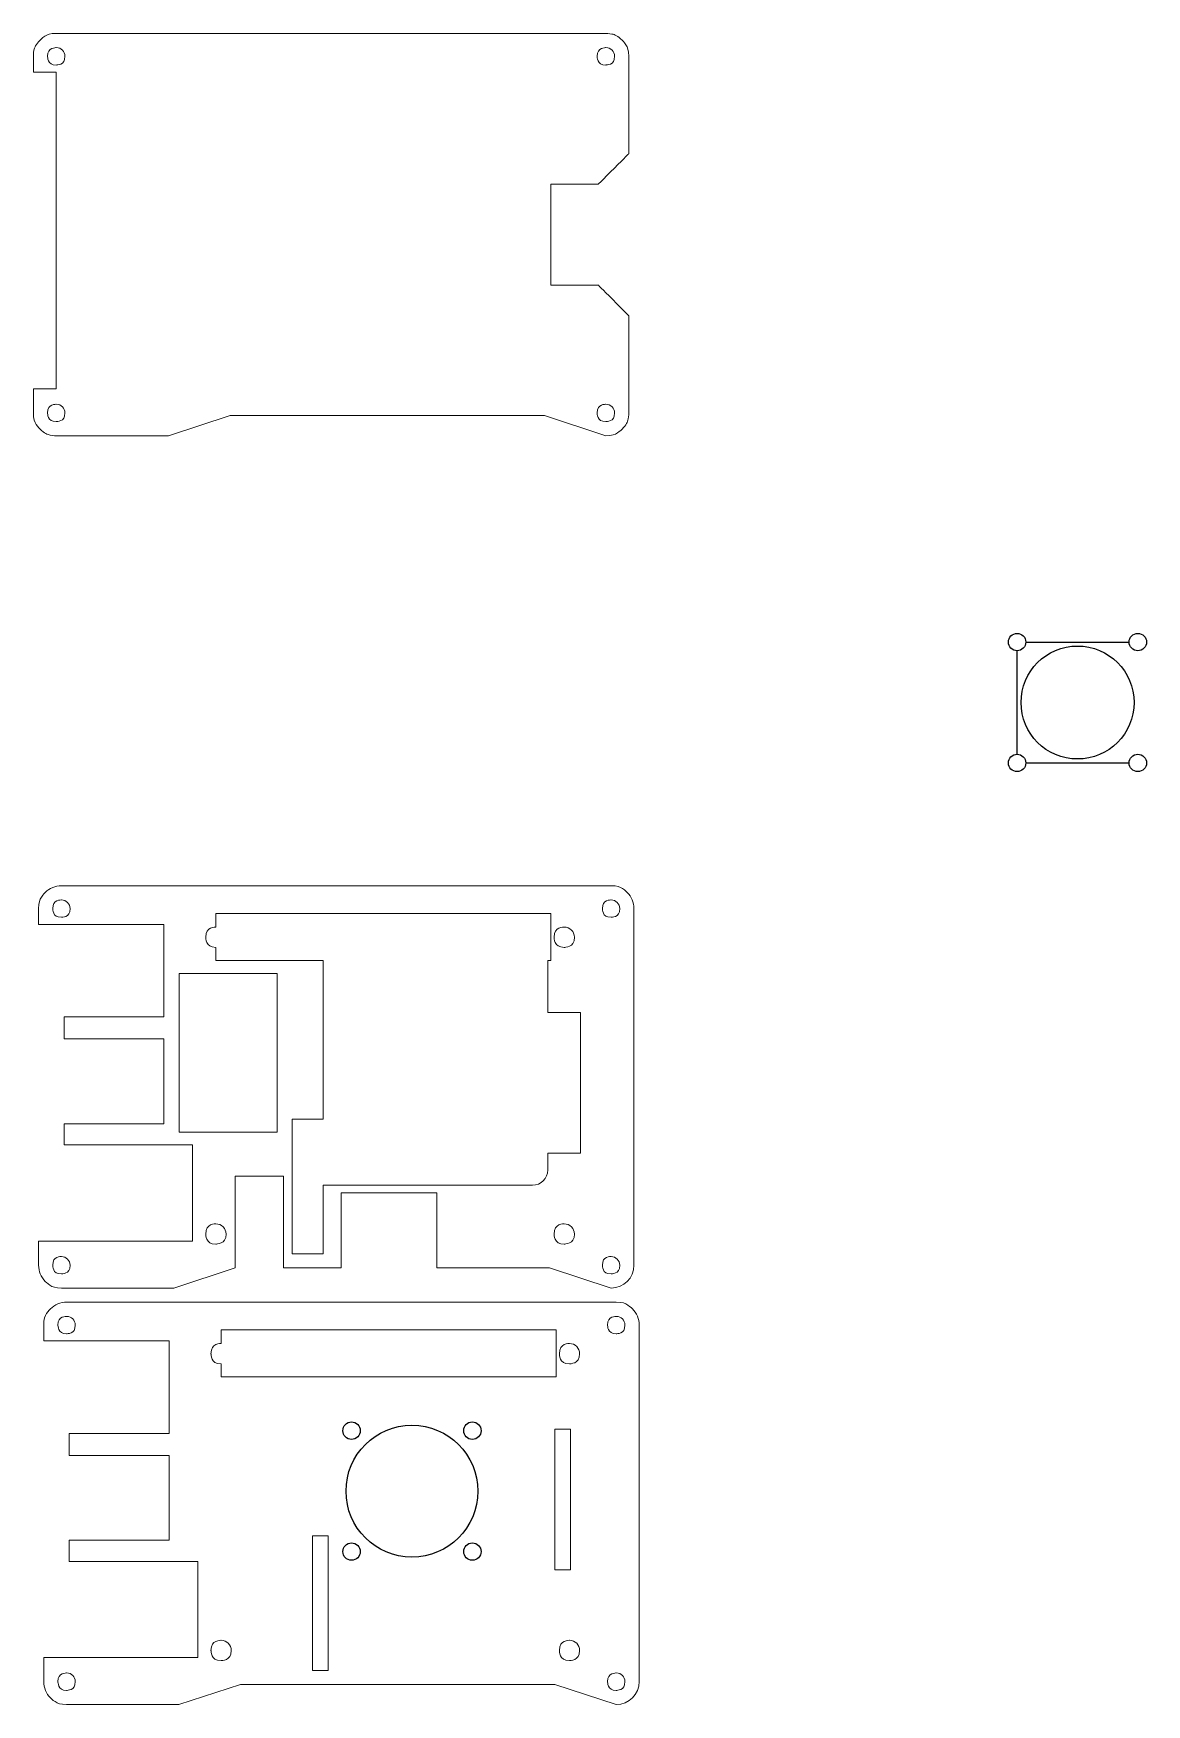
# Model space of a CAD drawing. Header units: inches. Extents: x -15.8 to -4.5, y 3.4 to 14.3.
# Drawn here: x -11.75 to -4.45, y 3.39 to 14.34 of the extents above; entities that cross this region are included whole.
import ezdxf

# ---------------------------------------------------------------- set-up
doc = ezdxf.new("R2010")
doc.units = ezdxf.units.IN
doc.header["$MEASUREMENT"] = 0
doc.layers.add('Layer 1', color=7, linetype='Continuous')

msp = doc.modelspace()

# ---------------------------------------------------------------- linework, layer by layer
for p, q in [((-5.301, 9.617), (-5.301, 10.295)), ((-5.244, 10.352), (-4.567, 10.352)), ((-5.244, 9.56), (-4.567, 9.56))]:
    msp.add_line(p, q)
for centre, radius in [((-5.301, 10.352), 0.057), ((-4.51, 10.352), 0.057), ((-4.905, 9.956), 0.37), ((-5.301, 9.56), 0.057), ((-4.51, 9.56), 0.057)]:
    msp.add_circle(centre, radius)
at = {"color": 1}
for centre, radius in [((-9.663, 5.186), 0.057), ((-9.267, 4.79), 0.432), ((-8.871, 5.186), 0.057), ((-9.663, 4.394), 0.057), ((-8.871, 4.394), 0.057)]:
    msp.add_circle(centre, radius, dxfattribs=at)
at = {"layer": 'Layer 1', "color": 1, "lineweight": 9}
for points, knots in [([(-11.748, 14.085), (-11.748, 14.085), (-11.748, 14.189), (-11.748, 14.189), (-11.748, 14.189), (-11.748, 14.189), (-11.748, 14.189), (-11.748, 14.189), (-11.748, 14.189), (-11.748, 14.229), (-11.732, 14.267), (-11.704, 14.295), (-11.704, 14.295), (-11.704, 14.295), (-11.704, 14.295), (-11.704, 14.295), (-11.704, 14.295), (-11.676, 14.323), (-11.637, 14.339), (-11.598, 14.339), (-11.598, 14.339), (-11.598, 14.339), (-11.598, 14.339), (-11.598, 14.339), (-11.598, 14.339), (-11.598, 14.339), (-7.996, 14.339), (-7.996, 14.339), (-7.996, 14.339), (-7.996, 14.339), (-7.996, 14.339), (-7.996, 14.339), (-7.996, 14.339), (-7.956, 14.339), (-7.918, 14.323), (-7.89, 14.295), (-7.89, 14.295), (-7.89, 14.295), (-7.89, 14.295), (-7.89, 14.295), (-7.89, 14.295), (-7.862, 14.267), (-7.846, 14.229), (-7.846, 14.189), (-7.846, 14.189), (-7.846, 14.189), (-7.846, 14.189), (-7.846, 14.189), (-7.846, 14.189), (-7.846, 14.189), (-7.846, 13.551), (-7.846, 13.551), (-7.846, 13.551), (-7.846, 13.551), (-7.846, 13.551), (-7.846, 13.551), (-7.846, 13.551), (-7.846, 13.551), (-8.046, 13.351), (-8.046, 13.351), (-8.046, 13.351), (-8.046, 13.351), (-8.046, 13.351), (-8.046, 13.351), (-8.046, 13.351), (-8.046, 13.351), (-8.256, 13.351), (-8.256, 13.351)], [0, 0, 0, 0, 0.055556, 0.055556, 0.055556, 0.083333, 0.111111, 0.111111, 0.111111, 0.138889, 0.166667, 0.166667, 0.166667, 0.194444, 0.222222, 0.222222, 0.222222, 0.25, 0.277778, 0.277778, 0.277778, 0.305556, 0.333333, 0.333333, 0.333333, 0.361111, 0.388889, 0.388889, 0.388889, 0.416667, 0.444444, 0.444444, 0.444444, 0.472222, 0.5, 0.5, 0.5, 0.527778, 0.555556, 0.555556, 0.555556, 0.583333, 0.611111, 0.611111, 0.611111, 0.638889, 0.666667, 0.666667, 0.666667, 0.694444, 0.722222, 0.722222, 0.722222, 0.75, 0.777778, 0.777778, 0.777778, 0.805556, 0.833333, 0.833333, 0.833333, 0.861111, 0.888889, 0.888889, 0.888889, 0.944444, 1, 1, 1, 1]), ([(-11.541, 14.189), (-11.541, 14.22), (-11.566, 14.246), (-11.598, 14.246), (-11.598, 14.246), (-11.598, 14.246), (-11.598, 14.246), (-11.598, 14.246), (-11.598, 14.246), (-11.629, 14.246), (-11.655, 14.22), (-11.655, 14.189), (-11.655, 14.189), (-11.655, 14.189), (-11.655, 14.189), (-11.655, 14.189), (-11.655, 14.189), (-11.655, 14.157), (-11.629, 14.132), (-11.598, 14.132), (-11.598, 14.132), (-11.598, 14.132), (-11.598, 14.132), (-11.598, 14.132), (-11.598, 14.132), (-11.566, 14.132), (-11.541, 14.157), (-11.541, 14.189)], [0, 0, 0, 0, 0.125, 0.125, 0.125, 0.1875, 0.25, 0.25, 0.25, 0.3125, 0.375, 0.375, 0.375, 0.4375, 0.5, 0.5, 0.5, 0.5625, 0.625, 0.625, 0.625, 0.6875, 0.75, 0.75, 0.75, 0.875, 1, 1, 1, 1]), ([(-7.939, 14.189), (-7.939, 14.22), (-7.964, 14.246), (-7.996, 14.246), (-7.996, 14.246), (-7.996, 14.246), (-7.996, 14.246), (-7.996, 14.246), (-7.996, 14.246), (-8.027, 14.246), (-8.053, 14.22), (-8.053, 14.189), (-8.053, 14.189), (-8.053, 14.189), (-8.053, 14.189), (-8.053, 14.189), (-8.053, 14.189), (-8.053, 14.157), (-8.027, 14.132), (-7.996, 14.132), (-7.996, 14.132), (-7.996, 14.132), (-7.996, 14.132), (-7.996, 14.132), (-7.996, 14.132), (-7.964, 14.132), (-7.939, 14.157), (-7.939, 14.189)], [0, 0, 0, 0, 0.125, 0.125, 0.125, 0.1875, 0.25, 0.25, 0.25, 0.3125, 0.375, 0.375, 0.375, 0.4375, 0.5, 0.5, 0.5, 0.5625, 0.625, 0.625, 0.625, 0.6875, 0.75, 0.75, 0.75, 0.875, 1, 1, 1, 1]), ([(-8.256, 12.69), (-8.256, 12.69), (-8.046, 12.69), (-8.046, 12.69), (-8.046, 12.69), (-8.046, 12.69), (-8.046, 12.69), (-8.046, 12.69), (-8.046, 12.69), (-8.046, 12.69), (-7.846, 12.49), (-7.846, 12.49), (-7.846, 12.49), (-7.846, 12.49), (-7.846, 12.49), (-7.846, 12.49), (-7.846, 12.49), (-7.846, 12.49), (-7.846, 11.853), (-7.846, 11.853), (-7.846, 11.853), (-7.846, 11.853), (-7.846, 11.853), (-7.846, 11.853), (-7.846, 11.853), (-7.846, 11.813), (-7.862, 11.775), (-7.89, 11.747), (-7.89, 11.747), (-7.89, 11.747), (-7.89, 11.747), (-7.89, 11.747), (-7.89, 11.747), (-7.918, 11.719), (-7.956, 11.703), (-7.996, 11.703)], [0, 0, 0, 0, 0.1, 0.1, 0.1, 0.15, 0.2, 0.2, 0.2, 0.25, 0.3, 0.3, 0.3, 0.35, 0.4, 0.4, 0.4, 0.45, 0.5, 0.5, 0.5, 0.55, 0.6, 0.6, 0.6, 0.65, 0.7, 0.7, 0.7, 0.75, 0.8, 0.8, 0.8, 0.9, 1, 1, 1, 1]), ([(-10.862, 11.703), (-10.862, 11.703), (-11.598, 11.703), (-11.598, 11.703), (-11.598, 11.703), (-11.598, 11.703), (-11.598, 11.703), (-11.598, 11.703), (-11.598, 11.703), (-11.637, 11.703), (-11.676, 11.718), (-11.704, 11.747), (-11.704, 11.747), (-11.704, 11.747), (-11.704, 11.747), (-11.704, 11.747), (-11.704, 11.747), (-11.732, 11.775), (-11.748, 11.813), (-11.748, 11.853), (-11.748, 11.853), (-11.748, 11.853), (-11.748, 11.853), (-11.748, 11.853), (-11.748, 11.853), (-11.748, 11.853), (-11.748, 12.011), (-11.748, 12.011)], [0, 0, 0, 0, 0.125, 0.125, 0.125, 0.1875, 0.25, 0.25, 0.25, 0.3125, 0.375, 0.375, 0.375, 0.4375, 0.5, 0.5, 0.5, 0.5625, 0.625, 0.625, 0.625, 0.6875, 0.75, 0.75, 0.75, 0.875, 1, 1, 1, 1]), ([(-11.541, 11.853), (-11.541, 11.884), (-11.566, 11.91), (-11.598, 11.91), (-11.598, 11.91), (-11.598, 11.91), (-11.598, 11.91), (-11.598, 11.91), (-11.598, 11.91), (-11.629, 11.91), (-11.655, 11.884), (-11.655, 11.853), (-11.655, 11.853), (-11.655, 11.853), (-11.655, 11.853), (-11.655, 11.853), (-11.655, 11.853), (-11.655, 11.821), (-11.629, 11.796), (-11.598, 11.796), (-11.598, 11.796), (-11.598, 11.796), (-11.598, 11.796), (-11.598, 11.796), (-11.598, 11.796), (-11.566, 11.796), (-11.541, 11.821), (-11.541, 11.853)], [0, 0, 0, 0, 0.125, 0.125, 0.125, 0.1875, 0.25, 0.25, 0.25, 0.3125, 0.375, 0.375, 0.375, 0.4375, 0.5, 0.5, 0.5, 0.5625, 0.625, 0.625, 0.625, 0.6875, 0.75, 0.75, 0.75, 0.875, 1, 1, 1, 1]), ([(-7.939, 11.853), (-7.939, 11.884), (-7.964, 11.91), (-7.996, 11.91), (-7.996, 11.91), (-7.996, 11.91), (-7.996, 11.91), (-7.996, 11.91), (-7.996, 11.91), (-8.027, 11.91), (-8.053, 11.884), (-8.053, 11.853), (-8.053, 11.853), (-8.053, 11.853), (-8.053, 11.853), (-8.053, 11.853), (-8.053, 11.853), (-8.053, 11.821), (-8.027, 11.796), (-7.996, 11.796), (-7.996, 11.796), (-7.996, 11.796), (-7.996, 11.796), (-7.996, 11.796), (-7.996, 11.796), (-7.964, 11.796), (-7.939, 11.821), (-7.939, 11.853)], [0, 0, 0, 0, 0.125, 0.125, 0.125, 0.1875, 0.25, 0.25, 0.25, 0.3125, 0.375, 0.375, 0.375, 0.4375, 0.5, 0.5, 0.5, 0.5625, 0.625, 0.625, 0.625, 0.6875, 0.75, 0.75, 0.75, 0.875, 1, 1, 1, 1]), ([(-11.564, 8.756), (-11.604, 8.756), (-11.642, 8.74), (-11.67, 8.712), (-11.67, 8.712), (-11.67, 8.712), (-11.67, 8.712), (-11.67, 8.712), (-11.67, 8.712), (-11.698, 8.684), (-11.714, 8.646), (-11.714, 8.606)], [0, 0, 0, 0, 0.25, 0.25, 0.25, 0.375, 0.5, 0.5, 0.5, 0.75, 1, 1, 1, 1]), ([(-11.507, 8.606), (-11.507, 8.637), (-11.533, 8.663), (-11.564, 8.663), (-11.564, 8.663), (-11.564, 8.663), (-11.564, 8.663), (-11.564, 8.663), (-11.564, 8.663), (-11.596, 8.663), (-11.621, 8.637), (-11.621, 8.606), (-11.621, 8.606), (-11.621, 8.606), (-11.621, 8.606), (-11.621, 8.606), (-11.621, 8.606), (-11.621, 8.574), (-11.596, 8.549), (-11.564, 8.549), (-11.564, 8.549), (-11.564, 8.549), (-11.564, 8.549), (-11.564, 8.549), (-11.564, 8.549), (-11.533, 8.549), (-11.507, 8.574), (-11.507, 8.606)], [0, 0, 0, 0, 0.125, 0.125, 0.125, 0.1875, 0.25, 0.25, 0.25, 0.3125, 0.375, 0.375, 0.375, 0.4375, 0.5, 0.5, 0.5, 0.5625, 0.625, 0.625, 0.625, 0.6875, 0.75, 0.75, 0.75, 0.875, 1, 1, 1, 1]), ([(-7.905, 8.606), (-7.905, 8.637), (-7.931, 8.663), (-7.962, 8.663), (-7.962, 8.663), (-7.962, 8.663), (-7.962, 8.663), (-7.962, 8.663), (-7.962, 8.663), (-7.994, 8.663), (-8.019, 8.637), (-8.019, 8.606), (-8.019, 8.606), (-8.019, 8.606), (-8.019, 8.606), (-8.019, 8.606), (-8.019, 8.606), (-8.019, 8.574), (-7.994, 8.549), (-7.962, 8.549), (-7.962, 8.549), (-7.962, 8.549), (-7.962, 8.549), (-7.962, 8.549), (-7.962, 8.549), (-7.931, 8.549), (-7.905, 8.574), (-7.905, 8.606)], [0, 0, 0, 0, 0.125, 0.125, 0.125, 0.1875, 0.25, 0.25, 0.25, 0.3125, 0.375, 0.375, 0.375, 0.4375, 0.5, 0.5, 0.5, 0.5625, 0.625, 0.625, 0.625, 0.6875, 0.75, 0.75, 0.75, 0.875, 1, 1, 1, 1]), ([(-7.812, 8.606), (-7.812, 8.646), (-7.828, 8.684), (-7.856, 8.712), (-7.856, 8.712), (-7.856, 8.712), (-7.856, 8.712), (-7.856, 8.712), (-7.856, 8.712), (-7.884, 8.74), (-7.922, 8.756), (-7.962, 8.756)], [0, 0, 0, 0, 0.25, 0.25, 0.25, 0.375, 0.5, 0.5, 0.5, 0.75, 1, 1, 1, 1]), ([(-10.552, 8.485), (-10.552, 8.485), (-10.552, 8.485), (-10.552, 8.485), (-10.552, 8.485), (-10.552, 8.485), (-10.588, 8.485), (-10.618, 8.455), (-10.618, 8.418), (-10.618, 8.418), (-10.618, 8.418), (-10.618, 8.418), (-10.618, 8.418), (-10.618, 8.418), (-10.618, 8.382), (-10.588, 8.352), (-10.552, 8.352)], [0.125, 0.125, 0.125, 0.125, 0.1875, 0.25, 0.25, 0.25, 0.3125, 0.375, 0.375, 0.375, 0.4375, 0.5, 0.5, 0.5, 0.5625, 0.625, 0.625, 0.625, 0.625]), ([(-8.202, 8.418), (-8.202, 8.455), (-8.232, 8.485), (-8.269, 8.485), (-8.269, 8.485), (-8.269, 8.485), (-8.269, 8.485), (-8.269, 8.485), (-8.269, 8.485), (-8.305, 8.485), (-8.335, 8.455), (-8.335, 8.418), (-8.335, 8.418), (-8.335, 8.418), (-8.335, 8.418), (-8.335, 8.418), (-8.335, 8.418), (-8.335, 8.382), (-8.305, 8.352), (-8.269, 8.352), (-8.269, 8.352), (-8.269, 8.352), (-8.269, 8.352), (-8.269, 8.352), (-8.269, 8.352), (-8.232, 8.352), (-8.202, 8.382), (-8.202, 8.418)], [0, 0, 0, 0, 0.125, 0.125, 0.125, 0.1875, 0.25, 0.25, 0.25, 0.3125, 0.375, 0.375, 0.375, 0.4375, 0.5, 0.5, 0.5, 0.5625, 0.625, 0.625, 0.625, 0.6875, 0.75, 0.75, 0.75, 0.875, 1, 1, 1, 1]), ([(-10.485, 6.474), (-10.485, 6.511), (-10.515, 6.541), (-10.552, 6.541), (-10.552, 6.541), (-10.552, 6.541), (-10.552, 6.541), (-10.552, 6.541), (-10.552, 6.541), (-10.588, 6.541), (-10.618, 6.511), (-10.618, 6.474), (-10.618, 6.474), (-10.618, 6.474), (-10.618, 6.474), (-10.618, 6.474), (-10.618, 6.474), (-10.618, 6.438), (-10.588, 6.408), (-10.552, 6.408), (-10.552, 6.408), (-10.552, 6.408), (-10.552, 6.408), (-10.552, 6.408), (-10.552, 6.408), (-10.515, 6.408), (-10.485, 6.438), (-10.485, 6.474)], [0, 0, 0, 0, 0.125, 0.125, 0.125, 0.1875, 0.25, 0.25, 0.25, 0.3125, 0.375, 0.375, 0.375, 0.4375, 0.5, 0.5, 0.5, 0.5625, 0.625, 0.625, 0.625, 0.6875, 0.75, 0.75, 0.75, 0.875, 1, 1, 1, 1]), ([(-8.202, 6.474), (-8.202, 6.511), (-8.232, 6.541), (-8.269, 6.541), (-8.269, 6.541), (-8.269, 6.541), (-8.269, 6.541), (-8.269, 6.541), (-8.269, 6.541), (-8.305, 6.541), (-8.335, 6.511), (-8.335, 6.474), (-8.335, 6.474), (-8.335, 6.474), (-8.335, 6.474), (-8.335, 6.474), (-8.335, 6.474), (-8.335, 6.438), (-8.305, 6.408), (-8.269, 6.408), (-8.269, 6.408), (-8.269, 6.408), (-8.269, 6.408), (-8.269, 6.408), (-8.269, 6.408), (-8.232, 6.408), (-8.202, 6.438), (-8.202, 6.474)], [0, 0, 0, 0, 0.125, 0.125, 0.125, 0.1875, 0.25, 0.25, 0.25, 0.3125, 0.375, 0.375, 0.375, 0.4375, 0.5, 0.5, 0.5, 0.5625, 0.625, 0.625, 0.625, 0.6875, 0.75, 0.75, 0.75, 0.875, 1, 1, 1, 1]), ([(-11.714, 6.27), (-11.714, 6.23), (-11.698, 6.192), (-11.67, 6.164), (-11.67, 6.164), (-11.67, 6.164), (-11.67, 6.164), (-11.67, 6.164), (-11.67, 6.164), (-11.642, 6.136), (-11.604, 6.12), (-11.564, 6.12)], [0, 0, 0, 0, 0.25, 0.25, 0.25, 0.375, 0.5, 0.5, 0.5, 0.75, 1, 1, 1, 1]), ([(-11.507, 6.27), (-11.507, 6.301), (-11.533, 6.327), (-11.564, 6.327), (-11.564, 6.327), (-11.564, 6.327), (-11.564, 6.327), (-11.564, 6.327), (-11.564, 6.327), (-11.596, 6.327), (-11.621, 6.301), (-11.621, 6.27), (-11.621, 6.27), (-11.621, 6.27), (-11.621, 6.27), (-11.621, 6.27), (-11.621, 6.27), (-11.621, 6.238), (-11.596, 6.213), (-11.564, 6.213), (-11.564, 6.213), (-11.564, 6.213), (-11.564, 6.213), (-11.564, 6.213), (-11.564, 6.213), (-11.533, 6.213), (-11.507, 6.238), (-11.507, 6.27)], [0, 0, 0, 0, 0.125, 0.125, 0.125, 0.1875, 0.25, 0.25, 0.25, 0.3125, 0.375, 0.375, 0.375, 0.4375, 0.5, 0.5, 0.5, 0.5625, 0.625, 0.625, 0.625, 0.6875, 0.75, 0.75, 0.75, 0.875, 1, 1, 1, 1]), ([(-7.905, 6.27), (-7.905, 6.301), (-7.931, 6.327), (-7.962, 6.327), (-7.962, 6.327), (-7.962, 6.327), (-7.962, 6.327), (-7.962, 6.327), (-7.962, 6.327), (-7.994, 6.327), (-8.019, 6.301), (-8.019, 6.27), (-8.019, 6.27), (-8.019, 6.27), (-8.019, 6.27), (-8.019, 6.27), (-8.019, 6.27), (-8.019, 6.238), (-7.994, 6.213), (-7.962, 6.213), (-7.962, 6.213), (-7.962, 6.213), (-7.962, 6.213), (-7.962, 6.213), (-7.962, 6.213), (-7.931, 6.213), (-7.905, 6.238), (-7.905, 6.27)], [0, 0, 0, 0, 0.125, 0.125, 0.125, 0.1875, 0.25, 0.25, 0.25, 0.3125, 0.375, 0.375, 0.375, 0.4375, 0.5, 0.5, 0.5, 0.5625, 0.625, 0.625, 0.625, 0.6875, 0.75, 0.75, 0.75, 0.875, 1, 1, 1, 1]), ([(-11.53, 6.028), (-11.57, 6.028), (-11.608, 6.012), (-11.636, 5.984), (-11.636, 5.984), (-11.636, 5.984), (-11.636, 5.984), (-11.636, 5.984), (-11.636, 5.984), (-11.664, 5.956), (-11.68, 5.918), (-11.68, 5.878)], [0, 0, 0, 0, 0.25, 0.25, 0.25, 0.375, 0.5, 0.5, 0.5, 0.75, 1, 1, 1, 1]), ([(-7.778, 5.878), (-7.778, 5.918), (-7.794, 5.956), (-7.822, 5.984), (-7.822, 5.984), (-7.822, 5.984), (-7.822, 5.984), (-7.822, 5.984), (-7.822, 5.984), (-7.85, 6.012), (-7.888, 6.028), (-7.928, 6.028)], [0, 0, 0, 0, 0.25, 0.25, 0.25, 0.375, 0.5, 0.5, 0.5, 0.75, 1, 1, 1, 1]), ([(-11.473, 5.878), (-11.473, 5.909), (-11.498, 5.935), (-11.53, 5.935), (-11.53, 5.935), (-11.53, 5.935), (-11.53, 5.935), (-11.53, 5.935), (-11.53, 5.935), (-11.561, 5.935), (-11.587, 5.909), (-11.587, 5.878), (-11.587, 5.878), (-11.587, 5.878), (-11.587, 5.878), (-11.587, 5.878), (-11.587, 5.878), (-11.587, 5.846), (-11.561, 5.821), (-11.53, 5.821), (-11.53, 5.821), (-11.53, 5.821), (-11.53, 5.821), (-11.53, 5.821), (-11.53, 5.821), (-11.498, 5.821), (-11.473, 5.846), (-11.473, 5.878)], [0, 0, 0, 0, 0.125, 0.125, 0.125, 0.1875, 0.25, 0.25, 0.25, 0.3125, 0.375, 0.375, 0.375, 0.4375, 0.5, 0.5, 0.5, 0.5625, 0.625, 0.625, 0.625, 0.6875, 0.75, 0.75, 0.75, 0.875, 1, 1, 1, 1]), ([(-7.871, 5.878), (-7.871, 5.909), (-7.896, 5.935), (-7.928, 5.935), (-7.928, 5.935), (-7.928, 5.935), (-7.928, 5.935), (-7.928, 5.935), (-7.928, 5.935), (-7.959, 5.935), (-7.985, 5.909), (-7.985, 5.878), (-7.985, 5.878), (-7.985, 5.878), (-7.985, 5.878), (-7.985, 5.878), (-7.985, 5.878), (-7.985, 5.846), (-7.959, 5.821), (-7.928, 5.821), (-7.928, 5.821), (-7.928, 5.821), (-7.928, 5.821), (-7.928, 5.821), (-7.928, 5.821), (-7.896, 5.821), (-7.871, 5.846), (-7.871, 5.878)], [0, 0, 0, 0, 0.125, 0.125, 0.125, 0.1875, 0.25, 0.25, 0.25, 0.3125, 0.375, 0.375, 0.375, 0.4375, 0.5, 0.5, 0.5, 0.5625, 0.625, 0.625, 0.625, 0.6875, 0.75, 0.75, 0.75, 0.875, 1, 1, 1, 1]), ([(-10.517, 5.757), (-10.517, 5.757), (-10.517, 5.757), (-10.517, 5.757), (-10.517, 5.757), (-10.517, 5.757), (-10.554, 5.757), (-10.584, 5.727), (-10.584, 5.69), (-10.584, 5.69), (-10.584, 5.69), (-10.584, 5.69), (-10.584, 5.69), (-10.584, 5.69), (-10.584, 5.654), (-10.554, 5.624), (-10.517, 5.624), (-10.517, 5.624), (-10.517, 5.624), (-10.517, 5.624), (-10.517, 5.624)], [0.125, 0.125, 0.125, 0.125, 0.1875, 0.25, 0.25, 0.25, 0.3125, 0.375, 0.375, 0.375, 0.4375, 0.5, 0.5, 0.5, 0.5625, 0.625, 0.625, 0.625, 0.6875, 0.75, 0.75, 0.75, 0.75]), ([(-8.168, 5.69), (-8.168, 5.727), (-8.198, 5.757), (-8.234, 5.757), (-8.234, 5.757), (-8.234, 5.757), (-8.234, 5.757), (-8.234, 5.757), (-8.234, 5.757), (-8.271, 5.757), (-8.301, 5.727), (-8.301, 5.69), (-8.301, 5.69), (-8.301, 5.69), (-8.301, 5.69), (-8.301, 5.69), (-8.301, 5.69), (-8.301, 5.654), (-8.271, 5.624), (-8.234, 5.624), (-8.234, 5.624), (-8.234, 5.624), (-8.234, 5.624), (-8.234, 5.624), (-8.234, 5.624), (-8.198, 5.624), (-8.168, 5.654), (-8.168, 5.69)], [0, 0, 0, 0, 0.125, 0.125, 0.125, 0.1875, 0.25, 0.25, 0.25, 0.3125, 0.375, 0.375, 0.375, 0.4375, 0.5, 0.5, 0.5, 0.5625, 0.625, 0.625, 0.625, 0.6875, 0.75, 0.75, 0.75, 0.875, 1, 1, 1, 1]), ([(-10.451, 3.746), (-10.451, 3.783), (-10.481, 3.813), (-10.517, 3.813), (-10.517, 3.813), (-10.517, 3.813), (-10.517, 3.813), (-10.517, 3.813), (-10.517, 3.813), (-10.554, 3.813), (-10.584, 3.783), (-10.584, 3.746), (-10.584, 3.746), (-10.584, 3.746), (-10.584, 3.746), (-10.584, 3.746), (-10.584, 3.746), (-10.584, 3.71), (-10.554, 3.68), (-10.517, 3.68), (-10.517, 3.68), (-10.517, 3.68), (-10.517, 3.68), (-10.517, 3.68), (-10.517, 3.68), (-10.481, 3.68), (-10.451, 3.71), (-10.451, 3.746)], [0, 0, 0, 0, 0.125, 0.125, 0.125, 0.1875, 0.25, 0.25, 0.25, 0.3125, 0.375, 0.375, 0.375, 0.4375, 0.5, 0.5, 0.5, 0.5625, 0.625, 0.625, 0.625, 0.6875, 0.75, 0.75, 0.75, 0.875, 1, 1, 1, 1]), ([(-8.168, 3.746), (-8.168, 3.783), (-8.198, 3.813), (-8.234, 3.813), (-8.234, 3.813), (-8.234, 3.813), (-8.234, 3.813), (-8.234, 3.813), (-8.234, 3.813), (-8.271, 3.813), (-8.301, 3.783), (-8.301, 3.746), (-8.301, 3.746), (-8.301, 3.746), (-8.301, 3.746), (-8.301, 3.746), (-8.301, 3.746), (-8.301, 3.71), (-8.271, 3.68), (-8.234, 3.68), (-8.234, 3.68), (-8.234, 3.68), (-8.234, 3.68), (-8.234, 3.68), (-8.234, 3.68), (-8.198, 3.68), (-8.168, 3.71), (-8.168, 3.746)], [0, 0, 0, 0, 0.125, 0.125, 0.125, 0.1875, 0.25, 0.25, 0.25, 0.3125, 0.375, 0.375, 0.375, 0.4375, 0.5, 0.5, 0.5, 0.5625, 0.625, 0.625, 0.625, 0.6875, 0.75, 0.75, 0.75, 0.875, 1, 1, 1, 1]), ([(-11.68, 3.542), (-11.68, 3.502), (-11.664, 3.464), (-11.636, 3.436), (-11.636, 3.436), (-11.636, 3.436), (-11.636, 3.436), (-11.636, 3.436), (-11.636, 3.436), (-11.608, 3.408), (-11.57, 3.392), (-11.53, 3.392)], [0, 0, 0, 0, 0.25, 0.25, 0.25, 0.375, 0.5, 0.5, 0.5, 0.75, 1, 1, 1, 1]), ([(-11.473, 3.542), (-11.473, 3.573), (-11.498, 3.599), (-11.53, 3.599), (-11.53, 3.599), (-11.53, 3.599), (-11.53, 3.599), (-11.53, 3.599), (-11.53, 3.599), (-11.561, 3.599), (-11.587, 3.573), (-11.587, 3.542), (-11.587, 3.542), (-11.587, 3.542), (-11.587, 3.542), (-11.587, 3.542), (-11.587, 3.542), (-11.587, 3.51), (-11.561, 3.485), (-11.53, 3.485), (-11.53, 3.485), (-11.53, 3.485), (-11.53, 3.485), (-11.53, 3.485), (-11.53, 3.485), (-11.498, 3.485), (-11.473, 3.51), (-11.473, 3.542)], [0, 0, 0, 0, 0.125, 0.125, 0.125, 0.1875, 0.25, 0.25, 0.25, 0.3125, 0.375, 0.375, 0.375, 0.4375, 0.5, 0.5, 0.5, 0.5625, 0.625, 0.625, 0.625, 0.6875, 0.75, 0.75, 0.75, 0.875, 1, 1, 1, 1]), ([(-7.871, 3.542), (-7.871, 3.573), (-7.896, 3.599), (-7.928, 3.599), (-7.928, 3.599), (-7.928, 3.599), (-7.928, 3.599), (-7.928, 3.599), (-7.928, 3.599), (-7.959, 3.599), (-7.985, 3.573), (-7.985, 3.542), (-7.985, 3.542), (-7.985, 3.542), (-7.985, 3.542), (-7.985, 3.542), (-7.985, 3.542), (-7.985, 3.51), (-7.959, 3.485), (-7.928, 3.485), (-7.928, 3.485), (-7.928, 3.485), (-7.928, 3.485), (-7.928, 3.485), (-7.928, 3.485), (-7.896, 3.485), (-7.871, 3.51), (-7.871, 3.542)], [0, 0, 0, 0, 0.125, 0.125, 0.125, 0.1875, 0.25, 0.25, 0.25, 0.3125, 0.375, 0.375, 0.375, 0.4375, 0.5, 0.5, 0.5, 0.5625, 0.625, 0.625, 0.625, 0.6875, 0.75, 0.75, 0.75, 0.875, 1, 1, 1, 1])]:
    msp.add_open_spline(points, degree=3, knots=knots, dxfattribs=at)
for points in [[(-11.598, 14.085), (-11.598, 14.085), (-11.748, 14.085), (-11.748, 14.085)], [(-11.598, 14.085), (-11.598, 14.085), (-11.598, 12.011), (-11.598, 12.011)], [(-8.356, 13.351), (-8.356, 13.351), (-8.356, 12.69), (-8.356, 12.69)], [(-8.256, 13.351), (-8.256, 13.351), (-8.356, 13.351), (-8.356, 13.351)], [(-8.256, 12.69), (-8.256, 12.69), (-8.356, 12.69), (-8.356, 12.69)], [(-11.598, 12.011), (-11.598, 12.011), (-11.748, 12.011), (-11.748, 12.011)], [(-10.459, 11.835), (-10.459, 11.835), (-10.862, 11.703), (-10.862, 11.703)], [(-10.459, 11.835), (-10.459, 11.835), (-8.399, 11.835), (-8.399, 11.835)], [(-8.399, 11.835), (-8.399, 11.835), (-7.996, 11.703), (-7.996, 11.703)], [(-7.962, 8.756), (-7.962, 8.756), (-11.564, 8.756), (-11.564, 8.756)], [(-11.714, 8.606), (-11.714, 8.606), (-11.714, 8.502), (-11.714, 8.502)], [(-10.437, 8.574), (-10.437, 8.574), (-10.552, 8.574), (-10.552, 8.574)], [(-10.552, 8.485), (-10.552, 8.485), (-10.552, 8.574), (-10.552, 8.574)], [(-10.437, 8.574), (-10.437, 8.574), (-10.437, 8.574), (-8.357, 8.574), (-8.357, 8.574)], [(-8.357, 8.574), (-8.357, 8.574), (-8.357, 8.574), (-8.357, 8.267), (-8.357, 8.267)], [(-7.812, 8.606), (-7.812, 8.606), (-7.812, 6.27), (-7.812, 6.27)], [(-10.892, 8.502), (-10.892, 8.502), (-11.714, 8.502), (-11.714, 8.502)], [(-10.892, 7.896), (-10.892, 7.896), (-10.892, 8.502), (-10.892, 8.502)], [(-10.552, 8.352), (-10.552, 8.352), (-10.552, 8.267), (-10.552, 8.267)], [(-10.437, 8.267), (-10.437, 8.267), (-10.552, 8.267), (-10.552, 8.267)], [(-9.849, 8.267), (-9.849, 8.267), (-10.437, 8.267), (-10.437, 8.267)], [(-9.849, 7.226), (-9.849, 7.226), (-9.849, 8.267), (-9.849, 8.267)], [(-8.377, 7.925), (-8.377, 7.925), (-8.377, 8.267), (-8.377, 8.267)], [(-8.357, 8.267), (-8.357, 8.267), (-8.357, 8.267), (-8.377, 8.267), (-8.377, 8.267)], [(-10.793, 8.18), (-10.793, 7.979), (-10.793, 7.141), (-10.793, 7.141)], [(-10.15, 8.18), (-10.15, 8.18), (-10.673, 8.18), (-10.793, 8.18)], [(-10.151, 7.141), (-10.151, 7.141), (-10.151, 7.979), (-10.151, 8.18)], [(-11.547, 7.896), (-11.547, 7.896), (-11.547, 7.752), (-11.547, 7.752)], [(-11.547, 7.896), (-11.547, 7.896), (-10.892, 7.896), (-10.892, 7.896)], [(-8.162, 7.925), (-8.162, 7.925), (-8.377, 7.925), (-8.377, 7.925)], [(-8.162, 7.925), (-8.162, 7.925), (-8.162, 7.003), (-8.162, 7.003)], [(-11.547, 7.752), (-11.547, 7.752), (-10.892, 7.752), (-10.892, 7.752)], [(-10.892, 7.196), (-10.892, 7.336), (-10.892, 7.752), (-10.892, 7.752)], [(-10.052, 7.226), (-10.052, 7.226), (-10.052, 6.344), (-10.052, 6.344)], [(-9.849, 7.226), (-9.849, 7.226), (-10.052, 7.226), (-10.052, 7.226)], [(-10.892, 7.196), (-10.892, 7.196), (-11.547, 7.196), (-11.547, 7.196)], [(-11.547, 7.196), (-11.547, 7.196), (-11.547, 7.058), (-11.547, 7.058)], [(-10.793, 7.141), (-10.793, 7.141), (-10.151, 7.141), (-10.151, 7.141)], [(-10.705, 7.058), (-10.705, 7.058), (-11.547, 7.058), (-11.547, 7.058)], [(-10.705, 6.428), (-10.705, 6.428), (-10.705, 7.058), (-10.705, 7.058)], [(-8.377, 7.003), (-8.377, 7.003), (-8.162, 7.003), (-8.162, 7.003)], [(-8.377, 6.894), (-8.377, 6.894), (-8.377, 7.003), (-8.377, 7.003)], [(-10.425, 6.853), (-10.425, 6.853), (-10.425, 6.252), (-10.425, 6.252)], [(-10.109, 6.853), (-10.109, 6.853), (-10.425, 6.853), (-10.425, 6.853)], [(-10.109, 6.252), (-10.109, 6.252), (-10.109, 6.853), (-10.109, 6.853)], [(-9.849, 6.344), (-9.849, 6.344), (-9.849, 6.794), (-9.849, 6.794)], [(-9.849, 6.794), (-9.849, 6.794), (-8.477, 6.794), (-8.477, 6.794)], [(-8.477, 6.794), (-8.422, 6.794), (-8.377, 6.839), (-8.377, 6.894)], [(-9.731, 6.743), (-9.731, 6.743), (-9.731, 6.252), (-9.731, 6.252)], [(-9.105, 6.743), (-9.105, 6.743), (-9.731, 6.743), (-9.731, 6.743)], [(-9.105, 6.743), (-9.105, 6.743), (-9.105, 6.333), (-9.105, 6.333)], [(-11.714, 6.428), (-11.714, 6.428), (-11.714, 6.27), (-11.714, 6.27)], [(-11.714, 6.428), (-11.714, 6.428), (-10.705, 6.428), (-10.705, 6.428)], [(-10.425, 6.252), (-10.425, 6.252), (-10.828, 6.12), (-10.828, 6.12)], [(-10.109, 6.252), (-10.109, 6.252), (-9.731, 6.252), (-9.731, 6.252)], [(-9.849, 6.344), (-9.849, 6.344), (-10.052, 6.344), (-10.052, 6.344)], [(-9.105, 6.333), (-9.105, 6.333), (-9.105, 6.252), (-9.105, 6.252)], [(-9.105, 6.252), (-9.105, 6.252), (-8.411, 6.252), (-8.411, 6.252)], [(-8.411, 6.252), (-8.411, 6.252), (-8.365, 6.252), (-8.365, 6.252)], [(-8.365, 6.252), (-8.365, 6.252), (-7.962, 6.12), (-7.962, 6.12)], [(-7.962, 6.12), (-7.879, 6.12), (-7.812, 6.187), (-7.812, 6.27)], [(-10.828, 6.12), (-10.828, 6.12), (-11.564, 6.12), (-11.564, 6.12)], [(-7.928, 6.028), (-7.928, 6.028), (-11.53, 6.028), (-11.53, 6.028)], [(-11.68, 5.774), (-11.68, 5.774), (-11.68, 5.878), (-11.68, 5.878)], [(-10.402, 5.846), (-10.402, 5.846), (-10.517, 5.846), (-10.517, 5.846)], [(-10.517, 5.757), (-10.517, 5.757), (-10.517, 5.846), (-10.517, 5.846)], [(-10.402, 5.846), (-10.402, 5.846), (-10.402, 5.846), (-8.322, 5.846), (-8.322, 5.846)], [(-8.322, 5.846), (-8.322, 5.846), (-8.322, 5.846), (-8.322, 5.539), (-8.322, 5.539)], [(-7.778, 5.878), (-7.778, 5.878), (-7.778, 3.542), (-7.778, 3.542)], [(-10.857, 5.774), (-10.857, 5.774), (-11.68, 5.774), (-11.68, 5.774)], [(-10.857, 5.168), (-10.857, 5.168), (-10.857, 5.774), (-10.857, 5.774)], [(-10.517, 5.624), (-10.517, 5.624), (-10.517, 5.539), (-10.517, 5.539)], [(-10.402, 5.539), (-10.402, 5.539), (-10.517, 5.539), (-10.517, 5.539)], [(-8.322, 5.539), (-8.322, 5.539), (-8.322, 5.539), (-10.402, 5.539), (-10.402, 5.539)], [(-11.513, 5.168), (-11.513, 5.168), (-11.513, 5.024), (-11.513, 5.024)], [(-11.513, 5.168), (-11.513, 5.168), (-10.857, 5.168), (-10.857, 5.168)], [(-8.331, 5.197), (-8.331, 5.197), (-8.331, 4.275), (-8.331, 4.275)], [(-8.228, 5.197), (-8.228, 5.197), (-8.331, 5.197), (-8.331, 5.197)], [(-8.228, 5.197), (-8.228, 5.197), (-8.228, 4.275), (-8.228, 4.275)], [(-11.513, 5.024), (-11.513, 5.024), (-10.857, 5.024), (-10.857, 5.024)], [(-10.857, 4.468), (-10.857, 4.608), (-10.857, 5.024), (-10.857, 5.024)], [(-9.918, 4.498), (-9.918, 4.498), (-9.918, 3.616), (-9.918, 3.616)], [(-9.815, 4.498), (-9.815, 4.498), (-9.918, 4.498), (-9.918, 4.498)], [(-9.815, 3.616), (-9.815, 3.616), (-9.815, 4.498), (-9.815, 4.498)], [(-10.857, 4.468), (-10.857, 4.468), (-11.513, 4.468), (-11.513, 4.468)], [(-11.513, 4.468), (-11.513, 4.468), (-11.513, 4.33), (-11.513, 4.33)], [(-11.513, 4.33), (-11.513, 4.33), (-10.67, 4.33), (-10.67, 4.33)], [(-10.67, 3.7), (-10.67, 3.7), (-10.67, 4.33), (-10.67, 4.33)], [(-8.331, 4.275), (-8.331, 4.275), (-8.228, 4.275), (-8.228, 4.275)], [(-11.68, 3.7), (-11.68, 3.7), (-11.68, 3.542), (-11.68, 3.542)], [(-11.68, 3.7), (-11.68, 3.7), (-10.67, 3.7), (-10.67, 3.7)], [(-9.815, 3.616), (-9.815, 3.616), (-9.918, 3.616), (-9.918, 3.616)], [(-10.391, 3.524), (-10.391, 3.524), (-10.794, 3.392), (-10.794, 3.392)], [(-10.391, 3.524), (-10.391, 3.524), (-8.377, 3.524), (-8.377, 3.524)], [(-8.377, 3.524), (-8.377, 3.524), (-8.331, 3.524), (-8.331, 3.524)], [(-8.331, 3.524), (-8.331, 3.524), (-7.928, 3.392), (-7.928, 3.392)], [(-7.928, 3.392), (-7.845, 3.392), (-7.778, 3.459), (-7.778, 3.542)], [(-10.794, 3.392), (-10.794, 3.392), (-11.53, 3.392), (-11.53, 3.392)]]:
    msp.add_open_spline(points, degree=3, dxfattribs=at)

doc.saveas('drawing.dxf')
